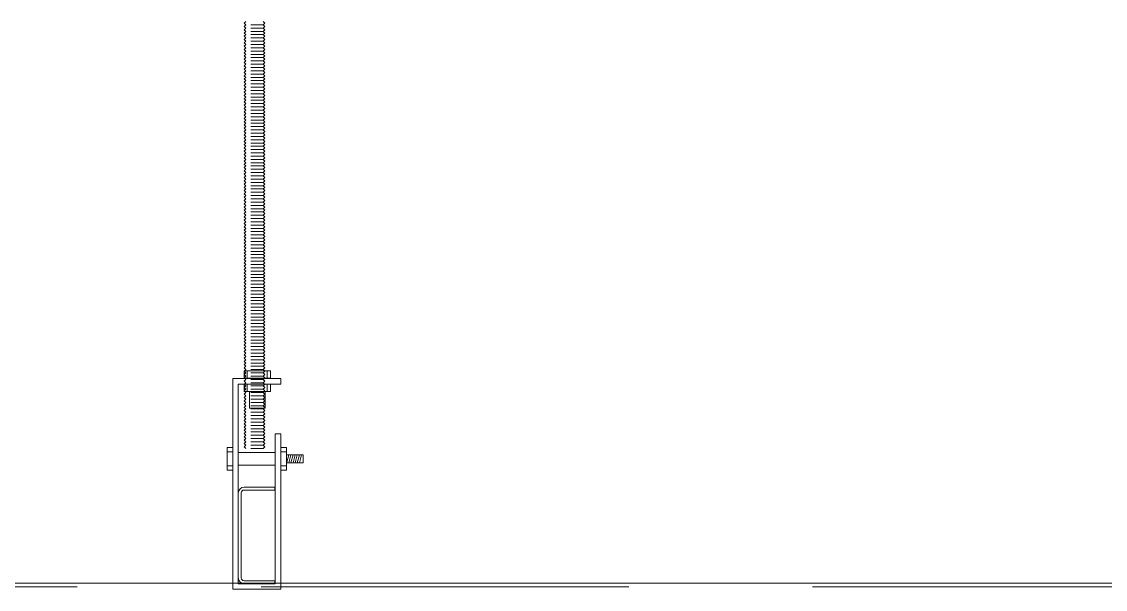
# Model space of a CAD drawing. Header units: millimetres. Extents: x 5625199 to 7433318, y -3316392 to -2552493.
# Drawn here: x 5940188 to 5940750, y -2592849 to -2592556 of the extents above; entities that cross this region are included whole.
import ezdxf

# ---------------------------------------------------------------- set-up
doc = ezdxf.new("R2010")
doc.units = ezdxf.units.MM
doc.linetypes.add('HIDDEN', pattern=[9.525, 6.35, -3.175])
doc.layers.add('DT-通用', color=6, linetype='Continuous', lineweight=0)

# ---------------------------------------------------------------- blocks, each defined once
blk = doc.blocks.new('*U704')
at = {"color": 134, "linetype": 'HIDDEN'}
for points in [[(286.64, 5.39), (285.79, 4.54)], [(286.64, 5.39), (287.49, 4.54)], [(288.34, 5.39), (287.49, 4.54)], [(288.34, 5.39), (289.19, 4.54)], [(290.04, 5.39), (289.19, 4.54)], [(290.04, 5.39), (290.89, 4.54)], [(291.74, 5.39), (290.89, 4.54)], [(291.74, 5.39), (292.59, 4.54)], [(293.44, 5.39), (292.59, 4.54)], [(293.44, 5.39), (294.29, 4.54)], [(295.14, 5.39), (294.29, 4.54)], [(295.14, 5.39), (295.99, 4.54)], [(296.84, 5.39), (295.99, 4.54)], [(296.84, 5.39), (297.69, 4.54)], [(298.54, 5.39), (297.69, 4.54)], [(298.54, 5.39), (299.39, 4.54)], [(300.24, 5.39), (299.39, 4.54)], [(300.24, 5.39), (301.09, 4.54)], [(301.94, 5.39), (301.09, 4.54)], [(301.94, 5.39), (302.79, 4.54)], [(303.64, 5.39), (302.79, 4.54)], [(303.64, 5.39), (304.49, 4.54)], [(305.34, 5.39), (304.49, 4.54)], [(305.34, 5.39), (306.19, 4.54)], [(307.04, 5.39), (306.19, 4.54)], [(307.04, 5.39), (307.89, 4.54)], [(308.74, 5.39), (307.89, 4.54)], [(308.74, 5.39), (309.59, 4.54)], [(310.44, 5.39), (309.59, 4.54)], [(310.44, 5.39), (311.29, 4.54)], [(312.14, 5.39), (311.29, 4.54)], [(312.14, 5.39), (312.99, 4.54)], [(313.84, 5.39), (312.99, 4.54)], [(313.84, 5.39), (314.69, 4.54)], [(315.54, 5.39), (314.69, 4.54)], [(315.54, 5.39), (316.39, 4.54)], [(317.24, 5.39), (316.39, 4.54)], [(317.24, 5.39), (318.09, 4.54)], [(318.94, 5.39), (318.09, 4.54)], [(318.94, 5.39), (319.79, 4.54)], [(320.64, 5.39), (319.79, 4.54)], [(320.64, 5.39), (321.49, 4.54)], [(322.34, 5.39), (321.49, 4.54)], [(322.34, 5.39), (323.19, 4.54)], [(324.04, 5.39), (323.19, 4.54)], [(324.04, 5.39), (324.89, 4.54)], [(325.74, 5.39), (324.89, 4.54)], [(325.74, 5.39), (326.59, 4.54)], [(327.44, 5.39), (326.59, 4.54)], [(327.44, 5.39), (328.29, 4.54)], [(329.14, 5.39), (328.29, 4.54)], [(329.14, 5.39), (329.99, 4.54)], [(330.84, 5.39), (329.99, 4.54)], [(330.84, 5.39), (331.69, 4.54)], [(332.54, 5.39), (331.69, 4.54)], [(332.54, 5.39), (333.39, 4.54)], [(334.24, 5.39), (333.39, 4.54)], [(334.24, 5.39), (335.09, 4.54)], [(335.94, 5.39), (335.09, 4.54)], [(335.94, 5.39), (336.79, 4.54)], [(337.64, 5.39), (336.79, 4.54)], [(337.64, 5.39), (338.49, 4.54)], [(339.34, 5.39), (338.49, 4.54)], [(339.34, 5.39), (340.19, 4.54)], [(341.04, 5.39), (340.19, 4.54)], [(341.04, 5.39), (341.89, 4.54)], [(342.74, 5.39), (341.89, 4.54)], [(342.74, 5.39), (343.59, 4.54)], [(344.44, 5.39), (343.59, 4.54)], [(344.44, 5.39), (345.29, 4.54)], [(346.14, 5.39), (345.29, 4.54)], [(346.14, 5.39), (346.99, 4.54)], [(347.84, 5.39), (346.99, 4.54)], [(347.84, 5.39), (348.69, 4.54)], [(349.54, 5.39), (348.69, 4.54)], [(349.54, 5.39), (350.39, 4.54)], [(351.24, 5.39), (350.39, 4.54)], [(351.24, 5.39), (352.09, 4.54)], [(352.94, 5.39), (352.09, 4.54)], [(352.94, 5.39), (353.79, 4.54)], [(354.64, 5.39), (353.79, 4.54)], [(354.64, 5.39), (355.49, 4.54)], [(356.34, 5.39), (355.49, 4.54)], [(356.34, 5.39), (357.19, 4.54)], [(358.04, 5.39), (357.19, 4.54)], [(358.04, 5.39), (358.89, 4.54)], [(359.74, 5.39), (358.89, 4.54)], [(359.74, 5.39), (360.59, 4.54)], [(361.44, 5.39), (360.59, 4.54)], [(361.44, 5.39), (362.29, 4.54)], [(363.14, 5.39), (362.29, 4.54)], [(363.14, 5.39), (363.99, 4.54)], [(364.84, 5.39), (363.99, 4.54)], [(364.84, 5.39), (365.69, 4.54)], [(366.54, 5.39), (365.69, 4.54)], [(366.54, 5.39), (367.39, 4.54)], [(368.24, 5.39), (367.39, 4.54)], [(368.24, 5.39), (369.09, 4.54)], [(369.94, 5.39), (369.09, 4.54)], [(369.94, 5.39), (370.79, 4.54)], [(371.64, 5.39), (370.79, 4.54)], [(371.64, 5.39), (372.49, 4.54)], [(373.34, 5.39), (372.49, 4.54)], [(373.34, 5.39), (374.19, 4.54)], [(375.04, 5.39), (374.19, 4.54)], [(375.04, 5.39), (375.89, 4.54)], [(376.74, 5.39), (375.89, 4.54)], [(376.74, 5.39), (377.59, 4.54)], [(378.44, 5.39), (377.59, 4.54)], [(378.44, 5.39), (379.29, 4.54)], [(380.14, 5.39), (379.29, 4.54)], [(380.14, 5.39), (380.99, 4.54)], [(381.84, 5.39), (380.99, 4.54)], [(381.84, 5.39), (382.69, 4.54)], [(383.54, 5.39), (382.69, 4.54)], [(383.54, 5.39), (384.39, 4.54)], [(385.24, 5.39), (384.39, 4.54)], [(385.24, 5.39), (386.09, 4.54)], [(386.94, 5.39), (386.09, 4.54)], [(386.94, 5.39), (387.79, 4.54)], [(388.64, 5.39), (387.79, 4.54)], [(388.64, 5.39), (389.49, 4.54)], [(390.34, 5.39), (389.49, 4.54)], [(390.34, 5.39), (391.19, 4.54)], [(392.04, 5.39), (391.19, 4.54)], [(392.04, 5.39), (392.89, 4.54)], [(393.74, 5.39), (392.89, 4.54)], [(393.74, 5.39), (394.59, 4.54)], [(395.44, 5.39), (394.59, 4.54)], [(395.44, 5.39), (396.29, 4.54)], [(397.14, 5.39), (396.29, 4.54)], [(397.14, 5.39), (397.99, 4.54)], [(398.84, 5.39), (397.99, 4.54)], [(398.84, 5.39), (399.69, 4.54)], [(400.54, 5.39), (399.69, 4.54)], [(400.54, 5.39), (401.39, 4.54)], [(402.24, 5.39), (401.39, 4.54)], [(402.24, 5.39), (403.09, 4.54)], [(403.94, 5.39), (403.09, 4.54)], [(403.94, 5.39), (404.79, 4.54)], [(405.64, 5.39), (404.79, 4.54)], [(405.64, 5.39), (406.49, 4.54)], [(407.34, 5.39), (406.49, 4.54)], [(407.34, 5.39), (408.19, 4.54)], [(409.04, 5.39), (408.19, 4.54)], [(409.04, 5.39), (409.89, 4.54)], [(410.74, 5.39), (409.89, 4.54)], [(410.74, 5.39), (411.59, 4.54)], [(412.44, 5.39), (411.59, 4.54)], [(412.44, 5.39), (413.29, 4.54)], [(414.14, 5.39), (413.29, 4.54)], [(414.14, 5.39), (414.99, 4.54)], [(415.84, 5.39), (414.99, 4.54)], [(415.84, 5.39), (416.69, 4.54)], [(417.54, 5.39), (416.69, 4.54)], [(417.54, 5.39), (418.39, 4.54)], [(419.24, 5.39), (418.39, 4.54)], [(419.24, 5.39), (420.09, 4.54)], [(420.94, 5.39), (420.09, 4.54)], [(420.94, 5.39), (421.79, 4.54)], [(422.64, 5.39), (421.79, 4.54)], [(422.64, 5.39), (423.49, 4.54)], [(424.34, 5.39), (423.49, 4.54)], [(424.34, 5.39), (425.19, 4.54)], [(426.04, 5.39), (425.19, 4.54)], [(426.04, 5.39), (426.89, 4.54)], [(427.74, 5.39), (426.89, 4.54)], [(427.74, 5.39), (428.59, 4.54)], [(429.44, 5.39), (428.59, 4.54)], [(429.44, 5.39), (430.29, 4.54)], [(431.14, 5.39), (430.29, 4.54)], [(431.14, 5.39), (431.99, 4.54)], [(432.84, 5.39), (431.99, 4.54)], [(432.84, 5.39), (433.69, 4.54)], [(434.54, 5.39), (433.69, 4.54)], [(434.54, 5.39), (435.39, 4.54)], [(436.24, 5.39), (435.39, 4.54)], [(436.24, 5.39), (437.09, 4.54)], [(437.94, 5.39), (437.09, 4.54)], [(437.94, 5.39), (438.79, 4.54)], [(439.64, 5.39), (438.79, 4.54)], [(439.64, 5.39), (440.49, 4.54)], [(441.34, 5.39), (440.49, 4.54)], [(441.34, 5.39), (442.19, 4.54)], [(443.04, 5.39), (442.19, 4.54)], [(443.04, 5.39), (443.89, 4.54)], [(444.74, 5.39), (443.89, 4.54)], [(444.74, 5.39), (445.59, 4.54)], [(446.44, 5.39), (445.59, 4.54)], [(446.44, 5.39), (447.29, 4.54)], [(448.14, 5.39), (447.29, 4.54)], [(448.14, 5.39), (448.99, 4.54)], [(449.84, 5.39), (448.99, 4.54)], [(449.84, 5.39), (450.69, 4.54)], [(451.54, 5.39), (450.69, 4.54)], [(451.54, 5.39), (452.39, 4.54)], [(453.24, 5.39), (452.39, 4.54)], [(453.24, 5.39), (454.09, 4.54)], [(454.94, 5.39), (454.09, 4.54)], [(454.94, 5.39), (455.79, 4.54)], [(456.64, 5.39), (455.79, 4.54)], [(456.64, 5.39), (457.49, 4.54)], [(458.34, 5.39), (457.49, 4.54)], [(458.34, 5.39), (459.19, 4.54)], [(460.04, 5.39), (459.19, 4.54)], [(460.04, 5.39), (460.89, 4.54)], [(461.74, 5.39), (460.89, 4.54)], [(461.74, 5.39), (462.59, 4.54)], [(463.44, 5.39), (462.59, 4.54)], [(463.44, 5.39), (464.29, 4.54)], [(465.14, 5.39), (464.29, 4.54)], [(465.14, 5.39), (465.99, 4.54)], [(466.84, 5.39), (465.99, 4.54)], [(466.84, 5.39), (467.69, 4.54)], [(468.54, 5.39), (467.69, 4.54)], [(468.54, 5.39), (469.39, 4.54)], [(470.24, 5.39), (469.39, 4.54)], [(470.24, 5.39), (471.09, 4.54)], [(471.94, 5.39), (471.09, 4.54)], [(471.94, 5.39), (472.79, 4.54)], [(473.64, 5.39), (472.79, 4.54)], [(473.64, 5.39), (474.49, 4.54)], [(475.34, 5.39), (474.49, 4.54)], [(475.34, 5.39), (476.19, 4.54)], [(477.04, 5.39), (476.19, 4.54)], [(477.04, 5.39), (477.89, 4.54)], [(478.74, 5.39), (477.89, 4.54)], [(478.74, 5.39), (479.59, 4.54)], [(480.44, 5.39), (479.59, 4.54)], [(480.44, 5.39), (481.29, 4.54)], [(482.14, 5.39), (481.29, 4.54)], [(482.14, 5.39), (482.99, 4.54)], [(483.84, 5.39), (482.99, 4.54)], [(483.84, 5.39), (484.69, 4.54)], [(485.54, 5.39), (484.69, 4.54)], [(485.54, 5.39), (486.39, 4.54)], [(487.24, 5.39), (486.39, 4.54)], [(487.24, 5.39), (488.09, 4.54)], [(488.94, 5.39), (488.09, 4.54)], [(488.94, 5.39), (489.79, 4.54)], [(490.64, 5.39), (489.79, 4.54)], [(490.64, 5.39), (491.49, 4.54)], [(492.34, 5.39), (491.49, 4.54)], [(492.34, 5.39), (493.19, 4.54)], [(494.04, 5.39), (493.19, 4.54)], [(494.04, 5.39), (494.89, 4.54)], [(495.74, 5.39), (494.89, 4.54)], [(495.74, 5.39), (496.59, 4.54)], [(497.44, 5.39), (496.59, 4.54)], [(497.44, 5.39), (498.29, 4.54)], [(499.14, 5.39), (498.29, 4.54)], [(499.14, 5.39), (499.99, 4.54)], [(500.84, 5.39), (499.99, 4.54)], [(500.84, 5.39), (501.69, 4.54)], [(502.54, 5.39), (501.69, 4.54)], [(502.54, 5.39), (503.39, 4.54)], [(504.24, 5.39), (503.39, 4.54)], [(504.24, 5.39), (505.09, 4.54)], [(505.94, 5.39), (505.09, 4.54)], [(505.94, 5.39), (506.79, 4.54)], [(286.64, -5.39), (285.79, -4.54)], [(286.64, -5.39), (287.49, -4.54)], [(288.34, -5.39), (287.49, -4.54)], [(288.34, -5.39), (289.19, -4.54)], [(290.04, -5.39), (289.19, -4.54)], [(290.04, -5.39), (290.89, -4.54)], [(291.74, -5.39), (290.89, -4.54)], [(291.74, -5.39), (292.59, -4.54)], [(293.44, -5.39), (292.59, -4.54)], [(293.44, -5.39), (294.29, -4.54)], [(295.14, -5.39), (294.29, -4.54)], [(295.14, -5.39), (295.99, -4.54)], [(296.84, -5.39), (295.99, -4.54)], [(296.84, -5.39), (297.69, -4.54)], [(298.54, -5.39), (297.69, -4.54)], [(298.54, -5.39), (299.39, -4.54)], [(300.24, -5.39), (299.39, -4.54)], [(300.24, -5.39), (301.09, -4.54)], [(301.94, -5.39), (301.09, -4.54)], [(301.94, -5.39), (302.79, -4.54)], [(303.64, -5.39), (302.79, -4.54)], [(303.64, -5.39), (304.49, -4.54)], [(305.34, -5.39), (304.49, -4.54)], [(305.34, -5.39), (306.19, -4.54)], [(307.04, -5.39), (306.19, -4.54)], [(307.04, -5.39), (307.89, -4.54)], [(308.74, -5.39), (307.89, -4.54)], [(308.74, -5.39), (309.59, -4.54)], [(310.44, -5.39), (309.59, -4.54)], [(310.44, -5.39), (311.29, -4.54)], [(312.14, -5.39), (311.29, -4.54)], [(312.14, -5.39), (312.99, -4.54)], [(313.84, -5.39), (312.99, -4.54)], [(313.84, -5.39), (314.69, -4.54)], [(315.54, -5.39), (314.69, -4.54)], [(315.54, -5.39), (316.39, -4.54)], [(317.24, -5.39), (316.39, -4.54)], [(317.24, -5.39), (318.09, -4.54)], [(318.94, -5.39), (318.09, -4.54)], [(318.94, -5.39), (319.79, -4.54)], [(320.64, -5.39), (319.79, -4.54)], [(320.64, -5.39), (321.49, -4.54)], [(322.34, -5.39), (321.49, -4.54)], [(322.34, -5.39), (323.19, -4.54)], [(324.04, -5.39), (323.19, -4.54)], [(324.04, -5.39), (324.89, -4.54)], [(325.74, -5.39), (324.89, -4.54)], [(325.74, -5.39), (326.59, -4.54)], [(327.44, -5.39), (326.59, -4.54)], [(327.44, -5.39), (328.29, -4.54)], [(329.14, -5.39), (328.29, -4.54)], [(329.14, -5.39), (329.99, -4.54)], [(330.84, -5.39), (329.99, -4.54)], [(330.84, -5.39), (331.69, -4.54)], [(332.54, -5.39), (331.69, -4.54)], [(332.54, -5.39), (333.39, -4.54)], [(334.24, -5.39), (333.39, -4.54)], [(334.24, -5.39), (335.09, -4.54)], [(335.94, -5.39), (335.09, -4.54)], [(335.94, -5.39), (336.79, -4.54)], [(337.64, -5.39), (336.79, -4.54)], [(337.64, -5.39), (338.49, -4.54)], [(339.34, -5.39), (338.49, -4.54)], [(339.34, -5.39), (340.19, -4.54)], [(341.04, -5.39), (340.19, -4.54)], [(341.04, -5.39), (341.89, -4.54)], [(342.74, -5.39), (341.89, -4.54)], [(342.74, -5.39), (343.59, -4.54)], [(344.44, -5.39), (343.59, -4.54)], [(344.44, -5.39), (345.29, -4.54)], [(346.14, -5.39), (345.29, -4.54)], [(346.14, -5.39), (346.99, -4.54)], [(347.84, -5.39), (346.99, -4.54)], [(347.84, -5.39), (348.69, -4.54)], [(349.54, -5.39), (348.69, -4.54)], [(349.54, -5.39), (350.39, -4.54)], [(351.24, -5.39), (350.39, -4.54)], [(351.24, -5.39), (352.09, -4.54)], [(352.94, -5.39), (352.09, -4.54)], [(352.94, -5.39), (353.79, -4.54)], [(354.64, -5.39), (353.79, -4.54)], [(354.64, -5.39), (355.49, -4.54)], [(356.34, -5.39), (355.49, -4.54)], [(356.34, -5.39), (357.19, -4.54)], [(358.04, -5.39), (357.19, -4.54)], [(358.04, -5.39), (358.89, -4.54)], [(359.74, -5.39), (358.89, -4.54)], [(359.74, -5.39), (360.59, -4.54)], [(361.44, -5.39), (360.59, -4.54)], [(361.44, -5.39), (362.29, -4.54)], [(363.14, -5.39), (362.29, -4.54)], [(363.14, -5.39), (363.99, -4.54)], [(364.84, -5.39), (363.99, -4.54)], [(364.84, -5.39), (365.69, -4.54)], [(366.54, -5.39), (365.69, -4.54)], [(366.54, -5.39), (367.39, -4.54)], [(368.24, -5.39), (367.39, -4.54)], [(368.24, -5.39), (369.09, -4.54)], [(369.94, -5.39), (369.09, -4.54)], [(369.94, -5.39), (370.79, -4.54)], [(371.64, -5.39), (370.79, -4.54)], [(371.64, -5.39), (372.49, -4.54)], [(373.34, -5.39), (372.49, -4.54)], [(373.34, -5.39), (374.19, -4.54)], [(375.04, -5.39), (374.19, -4.54)], [(375.04, -5.39), (375.89, -4.54)], [(376.74, -5.39), (375.89, -4.54)], [(376.74, -5.39), (377.59, -4.54)], [(378.44, -5.39), (377.59, -4.54)], [(378.44, -5.39), (379.29, -4.54)], [(380.14, -5.39), (379.29, -4.54)], [(380.14, -5.39), (380.99, -4.54)], [(381.84, -5.39), (380.99, -4.54)], [(381.84, -5.39), (382.69, -4.54)], [(383.54, -5.39), (382.69, -4.54)], [(383.54, -5.39), (384.39, -4.54)], [(385.24, -5.39), (384.39, -4.54)], [(385.24, -5.39), (386.09, -4.54)], [(386.94, -5.39), (386.09, -4.54)], [(386.94, -5.39), (387.79, -4.54)], [(388.64, -5.39), (387.79, -4.54)], [(388.64, -5.39), (389.49, -4.54)], [(390.34, -5.39), (389.49, -4.54)], [(390.34, -5.39), (391.19, -4.54)], [(392.04, -5.39), (391.19, -4.54)], [(392.04, -5.39), (392.89, -4.54)], [(393.74, -5.39), (392.89, -4.54)], [(393.74, -5.39), (394.59, -4.54)], [(395.44, -5.39), (394.59, -4.54)], [(395.44, -5.39), (396.29, -4.54)], [(397.14, -5.39), (396.29, -4.54)], [(397.14, -5.39), (397.99, -4.54)], [(398.84, -5.39), (397.99, -4.54)], [(398.84, -5.39), (399.69, -4.54)], [(400.54, -5.39), (399.69, -4.54)], [(400.54, -5.39), (401.39, -4.54)], [(402.24, -5.39), (401.39, -4.54)], [(402.24, -5.39), (403.09, -4.54)], [(403.94, -5.39), (403.09, -4.54)], [(403.94, -5.39), (404.79, -4.54)], [(405.64, -5.39), (404.79, -4.54)], [(405.64, -5.39), (406.49, -4.54)], [(407.34, -5.39), (406.49, -4.54)], [(407.34, -5.39), (408.19, -4.54)], [(409.04, -5.39), (408.19, -4.54)], [(409.04, -5.39), (409.89, -4.54)], [(410.74, -5.39), (409.89, -4.54)], [(410.74, -5.39), (411.59, -4.54)], [(412.44, -5.39), (411.59, -4.54)], [(412.44, -5.39), (413.29, -4.54)], [(414.14, -5.39), (413.29, -4.54)], [(414.14, -5.39), (414.99, -4.54)], [(415.84, -5.39), (414.99, -4.54)], [(415.84, -5.39), (416.69, -4.54)], [(417.54, -5.39), (416.69, -4.54)], [(417.54, -5.39), (418.39, -4.54)], [(419.24, -5.39), (418.39, -4.54)], [(419.24, -5.39), (420.09, -4.54)], [(420.94, -5.39), (420.09, -4.54)], [(420.94, -5.39), (421.79, -4.54)], [(422.64, -5.39), (421.79, -4.54)], [(422.64, -5.39), (423.49, -4.54)], [(424.34, -5.39), (423.49, -4.54)], [(424.34, -5.39), (425.19, -4.54)], [(426.04, -5.39), (425.19, -4.54)], [(426.04, -5.39), (426.89, -4.54)], [(427.74, -5.39), (426.89, -4.54)], [(427.74, -5.39), (428.59, -4.54)], [(429.44, -5.39), (428.59, -4.54)], [(429.44, -5.39), (430.29, -4.54)], [(431.14, -5.39), (430.29, -4.54)], [(431.14, -5.39), (431.99, -4.54)], [(432.84, -5.39), (431.99, -4.54)], [(432.84, -5.39), (433.69, -4.54)], [(434.54, -5.39), (433.69, -4.54)], [(434.54, -5.39), (435.39, -4.54)], [(436.24, -5.39), (435.39, -4.54)], [(436.24, -5.39), (437.09, -4.54)], [(437.94, -5.39), (437.09, -4.54)], [(437.94, -5.39), (438.79, -4.54)], [(439.64, -5.39), (438.79, -4.54)], [(439.64, -5.39), (440.49, -4.54)], [(441.34, -5.39), (440.49, -4.54)], [(441.34, -5.39), (442.19, -4.54)], [(443.04, -5.39), (442.19, -4.54)], [(443.04, -5.39), (443.89, -4.54)], [(444.74, -5.39), (443.89, -4.54)], [(444.74, -5.39), (445.59, -4.54)], [(446.44, -5.39), (445.59, -4.54)], [(446.44, -5.39), (447.29, -4.54)], [(448.14, -5.39), (447.29, -4.54)], [(448.14, -5.39), (448.99, -4.54)], [(449.84, -5.39), (448.99, -4.54)], [(449.84, -5.39), (450.69, -4.54)], [(451.54, -5.39), (450.69, -4.54)], [(451.54, -5.39), (452.39, -4.54)], [(453.24, -5.39), (452.39, -4.54)], [(453.24, -5.39), (454.09, -4.54)], [(454.94, -5.39), (454.09, -4.54)], [(454.94, -5.39), (455.79, -4.54)], [(456.64, -5.39), (455.79, -4.54)], [(456.64, -5.39), (457.49, -4.54)], [(458.34, -5.39), (457.49, -4.54)], [(458.34, -5.39), (459.19, -4.54)], [(460.04, -5.39), (459.19, -4.54)], [(460.04, -5.39), (460.89, -4.54)], [(461.74, -5.39), (460.89, -4.54)], [(461.74, -5.39), (462.59, -4.54)], [(463.44, -5.39), (462.59, -4.54)], [(463.44, -5.39), (464.29, -4.54)], [(465.14, -5.39), (464.29, -4.54)], [(465.14, -5.39), (465.99, -4.54)], [(466.84, -5.39), (465.99, -4.54)], [(466.84, -5.39), (467.69, -4.54)], [(468.54, -5.39), (467.69, -4.54)], [(468.54, -5.39), (469.39, -4.54)], [(470.24, -5.39), (469.39, -4.54)], [(470.24, -5.39), (471.09, -4.54)], [(471.94, -5.39), (471.09, -4.54)], [(471.94, -5.39), (472.79, -4.54)], [(473.64, -5.39), (472.79, -4.54)], [(473.64, -5.39), (474.49, -4.54)], [(475.34, -5.39), (474.49, -4.54)], [(475.34, -5.39), (476.19, -4.54)], [(477.04, -5.39), (476.19, -4.54)], [(477.04, -5.39), (477.89, -4.54)], [(478.74, -5.39), (477.89, -4.54)], [(478.74, -5.39), (479.59, -4.54)], [(480.44, -5.39), (479.59, -4.54)], [(480.44, -5.39), (481.29, -4.54)], [(482.14, -5.39), (481.29, -4.54)], [(482.14, -5.39), (482.99, -4.54)], [(483.84, -5.39), (482.99, -4.54)], [(483.84, -5.39), (484.69, -4.54)], [(485.54, -5.39), (484.69, -4.54)], [(485.54, -5.39), (486.39, -4.54)], [(487.24, -5.39), (486.39, -4.54)], [(487.24, -5.39), (488.09, -4.54)], [(488.94, -5.39), (488.09, -4.54)], [(488.94, -5.39), (489.79, -4.54)], [(490.64, -5.39), (489.79, -4.54)], [(490.64, -5.39), (491.49, -4.54)], [(492.34, -5.39), (491.49, -4.54)], [(492.34, -5.39), (493.19, -4.54)], [(494.04, -5.39), (493.19, -4.54)], [(494.04, -5.39), (494.89, -4.54)], [(495.74, -5.39), (494.89, -4.54)], [(495.74, -5.39), (496.59, -4.54)], [(497.44, -5.39), (496.59, -4.54)], [(497.44, -5.39), (498.29, -4.54)], [(499.14, -5.39), (498.29, -4.54)], [(499.14, -5.39), (499.99, -4.54)], [(500.84, -5.39), (499.99, -4.54)], [(500.84, -5.39), (501.69, -4.54)], [(502.54, -5.39), (501.69, -4.54)], [(502.54, -5.39), (503.39, -4.54)], [(504.24, -5.39), (503.39, -4.54)], [(504.24, -5.39), (505.09, -4.54)], [(505.94, -5.39), (505.09, -4.54)], [(505.94, -5.39), (506.79, -4.54)]]:
    blk.add_lwpolyline(points, dxfattribs=at)
at = {"color": 250, "linetype": 'HIDDEN'}
for points in [[(287.49, 4.54), (287.49, -4.54)], [(289.19, 4.54), (289.19, -4.54)], [(290.89, 4.54), (290.89, -4.54)], [(292.59, 4.54), (292.59, -4.54)], [(294.29, 4.54), (294.29, -4.54)], [(295.99, 4.54), (295.99, -4.54)], [(297.69, 4.54), (297.69, -4.54)], [(299.39, 4.54), (299.39, -4.54)], [(301.09, 4.54), (301.09, -4.54)], [(302.79, 4.54), (302.79, -4.54)], [(304.49, 4.54), (304.49, -4.54)], [(306.19, 4.54), (306.19, -4.54)], [(307.89, 4.54), (307.89, -4.54)], [(309.59, 4.54), (309.59, -4.54)], [(311.29, 4.54), (311.29, -4.54)], [(312.99, 4.54), (312.99, -4.54)], [(314.69, 4.54), (314.69, -4.54)], [(316.39, 4.54), (316.39, -4.54)], [(318.09, 4.54), (318.09, -4.54)], [(319.79, 4.54), (319.79, -4.54)], [(321.49, 4.54), (321.49, -4.54)], [(323.19, 4.54), (323.19, -4.54)], [(324.89, 4.54), (324.89, -4.54)], [(326.59, 4.54), (326.59, -4.54)], [(328.29, 4.54), (328.29, -4.54)], [(329.99, 4.54), (329.99, -4.54)], [(331.69, 4.54), (331.69, -4.54)], [(333.39, 4.54), (333.39, -4.54)], [(335.09, 4.54), (335.09, -4.54)], [(336.79, 4.54), (336.79, -4.54)], [(338.49, 4.54), (338.49, -4.54)], [(340.19, 4.54), (340.19, -4.54)], [(341.89, 4.54), (341.89, -4.54)], [(343.59, 4.54), (343.59, -4.54)], [(345.29, 4.54), (345.29, -4.54)], [(346.99, 4.54), (346.99, -4.54)], [(348.69, 4.54), (348.69, -4.54)], [(350.39, 4.54), (350.39, -4.54)], [(352.09, 4.54), (352.09, -4.54)], [(353.79, 4.54), (353.79, -4.54)], [(355.49, 4.54), (355.49, -4.54)], [(357.19, 4.54), (357.19, -4.54)], [(358.89, 4.54), (358.89, -4.54)], [(360.59, 4.54), (360.59, -4.54)], [(362.29, 4.54), (362.29, -4.54)], [(363.99, 4.54), (363.99, -4.54)], [(365.69, 4.54), (365.69, -4.54)], [(367.39, 4.54), (367.39, -4.54)], [(369.09, 4.54), (369.09, -4.54)], [(370.79, 4.54), (370.79, -4.54)], [(372.49, 4.54), (372.49, -4.54)], [(374.19, 4.54), (374.19, -4.54)], [(375.89, 4.54), (375.89, -4.54)], [(377.59, 4.54), (377.59, -4.54)], [(379.29, 4.54), (379.29, -4.54)], [(380.99, 4.54), (380.99, -4.54)], [(382.69, 4.54), (382.69, -4.54)], [(384.39, 4.54), (384.39, -4.54)], [(386.09, 4.54), (386.09, -4.54)], [(387.79, 4.54), (387.79, -4.54)], [(389.49, 4.54), (389.49, -4.54)], [(391.19, 4.54), (391.19, -4.54)], [(392.89, 4.54), (392.89, -4.54)], [(394.59, 4.54), (394.59, -4.54)], [(396.29, 4.54), (396.29, -4.54)], [(397.99, 4.54), (397.99, -4.54)], [(399.69, 4.54), (399.69, -4.54)], [(401.39, 4.54), (401.39, -4.54)], [(403.09, 4.54), (403.09, -4.54)], [(404.79, 4.54), (404.79, -4.54)], [(406.49, 4.54), (406.49, -4.54)], [(408.19, 4.54), (408.19, -4.54)], [(409.89, 4.54), (409.89, -4.54)], [(411.59, 4.54), (411.59, -4.54)], [(413.29, 4.54), (413.29, -4.54)], [(414.99, 4.54), (414.99, -4.54)], [(416.69, 4.54), (416.69, -4.54)], [(418.39, 4.54), (418.39, -4.54)], [(420.09, 4.54), (420.09, -4.54)], [(421.79, 4.54), (421.79, -4.54)], [(423.49, 4.54), (423.49, -4.54)], [(425.19, 4.54), (425.19, -4.54)], [(426.89, 4.54), (426.89, -4.54)], [(428.59, 4.54), (428.59, -4.54)], [(430.29, 4.54), (430.29, -4.54)], [(431.99, 4.54), (431.99, -4.54)], [(433.69, 4.54), (433.69, -4.54)], [(435.39, 4.54), (435.39, -4.54)], [(437.09, 4.54), (437.09, -4.54)], [(438.79, 4.54), (438.79, -4.54)], [(440.49, 4.54), (440.49, -4.54)], [(442.19, 4.54), (442.19, -4.54)], [(443.89, 4.54), (443.89, -4.54)], [(445.59, 4.54), (445.59, -4.54)], [(447.29, 4.54), (447.29, -4.54)], [(448.99, 4.54), (448.99, -4.54)], [(450.69, 4.54), (450.69, -4.54)], [(452.39, 4.54), (452.39, -4.54)], [(454.09, 4.54), (454.09, -4.54)], [(455.79, 4.54), (455.79, -4.54)], [(457.49, 4.54), (457.49, -4.54)], [(459.19, 4.54), (459.19, -4.54)], [(460.89, 4.54), (460.89, -4.54)], [(462.59, 4.54), (462.59, -4.54)], [(464.29, 4.54), (464.29, -4.54)], [(465.99, 4.54), (465.99, -4.54)], [(467.69, 4.54), (467.69, -4.54)], [(469.39, 4.54), (469.39, -4.54)], [(471.09, 4.54), (471.09, -4.54)], [(472.79, 4.54), (472.79, -4.54)], [(474.49, 4.54), (474.49, -4.54)], [(476.19, 4.54), (476.19, -4.54)], [(477.89, 4.54), (477.89, -4.54)], [(479.59, 4.54), (479.59, -4.54)], [(481.29, 4.54), (481.29, -4.54)], [(482.99, 4.54), (482.99, -4.54)], [(484.69, 4.54), (484.69, -4.54)], [(486.39, 4.54), (486.39, -4.54)], [(488.09, 4.54), (488.09, -4.54)], [(489.79, 4.54), (489.79, -4.54)], [(491.49, 4.54), (491.49, -4.54)], [(493.19, 4.54), (493.19, -4.54)], [(494.89, 4.54), (494.89, -4.54)], [(496.59, 4.54), (496.59, -4.54)], [(498.29, 4.54), (498.29, -4.54)], [(499.99, 4.54), (499.99, -4.54)], [(501.69, 4.54), (501.69, -4.54)], [(503.39, 4.54), (503.39, -4.54)], [(505.09, 4.54), (505.09, -4.54)], [(506.79, 4.54), (506.79, -4.54)]]:
    blk.add_lwpolyline(points, dxfattribs=at)
blk = doc.blocks.new('sdfsdfsd')
at = {"color": 8, "ltscale": 0.5}
for p, q in [((42287.89, -94400.69), (42301.69, -94400.69)), ((42287.89, -94404.55), (42287.89, -94400.69)), ((42301.69, -94404.55), (42287.89, -94404.55)), ((42289.5, -94400.69), (42289.5, -94404.55)), ((42299.85, -94400.69), (42299.85, -94404.55)), ((42301.69, -94400.69), (42301.69, -94404.55)), ((42287.89, -94407.57), (42301.69, -94407.57)), ((42287.89, -94411.44), (42287.89, -94407.57)), ((42289.5, -94407.57), (42289.5, -94411.44)), ((42299.85, -94407.57), (42299.85, -94411.44)), ((42301.69, -94407.57), (42301.69, -94411.44)), ((42301.69, -94411.44), (42287.89, -94411.44)), ((42290.79, -94411.44), (42290.79, -94420.05)), ((42298.79, -94411.44), (42298.79, -94420.05)), ((42290.79, -94420.05), (42298.79, -94420.05)), ((42279.08, -94440.35), (42282.04, -94440.35)), ((42279.08, -94452.18), (42279.08, -94440.35)), ((42279.08, -94442.57), (42282.04, -94442.57)), ((42284.94, -94443.06), (42304.05, -94443.06)), ((42309.91, -94440.35), (42306.95, -94440.35)), ((42309.91, -94442.57), (42306.95, -94442.57)), ((42309.91, -94452.18), (42309.91, -94440.35)), ((42318.62, -94444.13), (42309.91, -94444.13)), ((42311.09, -94444.13), (42310.07, -94448.07)), ((42312.2, -94444.13), (42311.11, -94448.34)), ((42313.3, -94444.13), (42312.19, -94448.4)), ((42314.41, -94444.13), (42313.3, -94448.4)), ((42315.51, -94444.13), (42314.4, -94448.4)), ((42316.61, -94444.13), (42315.5, -94448.4)), ((42317.72, -94444.13), (42316.61, -94448.4)), ((42317.72, -94444.13), (42316.61, -94448.4)), ((42318.62, -94448.4), (42318.62, -94444.13)), ((42279.08, -94449.97), (42282.04, -94449.97)), ((42284.94, -94449.47), (42304.05, -94449.47)), ((42309.91, -94449.97), (42306.95, -94449.97)), ((42318.62, -94448.4), (42309.91, -94448.4)), ((42279.08, -94452.18), (42282.04, -94452.18)), ((42309.91, -94452.18), (42306.95, -94452.18)), ((42303.94, -94460.92), (42287.94, -94460.92)), ((42303.94, -94460.92), (42303.94, -94462.42)), ((42284.94, -94507.92), (42284.94, -94463.92)), ((42286.44, -94463.92), (42286.44, -94507.92)), ((42303.94, -94462.42), (42287.94, -94462.42)), ((42303.94, -94509.42), (42287.94, -94509.42)), ((42303.94, -94510.92), (42287.94, -94510.92)), ((42303.94, -94509.42), (42303.94, -94510.92))]:
    blk.add_line(p, q, dxfattribs=at)
at = {"color": 134, "ltscale": 0.5}
blk.add_lwpolyline([(42284.94, -94498.58), (42284.94, -94510.92), (42304.05, -94510.92), (42304.05, -94433.24), (42306.95, -94433.24), (42306.95, -94513.82), (42282.04, -94513.82), (42282.04, -94404.64), (42306.95, -94404.64), (42306.95, -94407.57), (42284.94, -94407.57), (42284.94, -94510.92)], dxfattribs=at)
at = {"color": 8, "ltscale": 0.5}
for centre, radius, start, end in [((42287.94, -94463.92), 3, 90, 180), ((42287.94, -94463.92), 1.5, 90, 180), ((42287.94, -94507.92), 3, 180, 270), ((42287.94, -94507.92), 1.5, 180, 270)]:
    blk.add_arc(centre, radius, start, end, dxfattribs=at)
blk = doc.blocks.new('*U715')
at = {"color": 134, "linetype": 'HIDDEN'}
for points in [[(286.64, 5.39), (285.79, 4.54)], [(286.64, 5.39), (287.49, 4.54)], [(288.34, 5.39), (287.49, 4.54)], [(288.34, 5.39), (289.19, 4.54)], [(290.04, 5.39), (289.19, 4.54)], [(290.04, 5.39), (290.89, 4.54)], [(291.74, 5.39), (290.89, 4.54)], [(291.74, 5.39), (292.59, 4.54)], [(293.44, 5.39), (292.59, 4.54)], [(293.44, 5.39), (294.29, 4.54)], [(295.14, 5.39), (294.29, 4.54)], [(295.14, 5.39), (295.99, 4.54)], [(296.84, 5.39), (295.99, 4.54)], [(296.84, 5.39), (297.69, 4.54)], [(298.54, 5.39), (297.69, 4.54)], [(298.54, 5.39), (299.39, 4.54)], [(300.24, 5.39), (299.39, 4.54)], [(300.24, 5.39), (301.09, 4.54)], [(301.94, 5.39), (301.09, 4.54)], [(301.94, 5.39), (302.79, 4.54)], [(303.64, 5.39), (302.79, 4.54)], [(303.64, 5.39), (304.49, 4.54)], [(305.34, 5.39), (304.49, 4.54)], [(305.34, 5.39), (306.19, 4.54)], [(307.04, 5.39), (306.19, 4.54)], [(307.04, 5.39), (307.89, 4.54)], [(308.74, 5.39), (307.89, 4.54)], [(308.74, 5.39), (309.59, 4.54)], [(310.44, 5.39), (309.59, 4.54)], [(310.44, 5.39), (311.29, 4.54)], [(312.14, 5.39), (311.29, 4.54)], [(312.14, 5.39), (312.99, 4.54)], [(313.84, 5.39), (312.99, 4.54)], [(313.84, 5.39), (314.69, 4.54)], [(315.54, 5.39), (314.69, 4.54)], [(315.54, 5.39), (316.39, 4.54)], [(317.24, 5.39), (316.39, 4.54)], [(317.24, 5.39), (318.09, 4.54)], [(318.94, 5.39), (318.09, 4.54)], [(318.94, 5.39), (319.79, 4.54)], [(320.64, 5.39), (319.79, 4.54)], [(320.64, 5.39), (321.49, 4.54)], [(322.34, 5.39), (321.49, 4.54)], [(322.34, 5.39), (323.19, 4.54)], [(324.04, 5.39), (323.19, 4.54)], [(324.04, 5.39), (324.89, 4.54)], [(325.74, 5.39), (324.89, 4.54)], [(325.74, 5.39), (326.59, 4.54)], [(327.44, 5.39), (326.59, 4.54)], [(327.44, 5.39), (328.29, 4.54)], [(329.14, 5.39), (328.29, 4.54)], [(329.14, 5.39), (329.99, 4.54)], [(330.84, 5.39), (329.99, 4.54)], [(330.84, 5.39), (331.69, 4.54)], [(332.54, 5.39), (331.69, 4.54)], [(332.54, 5.39), (333.39, 4.54)], [(334.24, 5.39), (333.39, 4.54)], [(334.24, 5.39), (335.09, 4.54)], [(335.94, 5.39), (335.09, 4.54)], [(335.94, 5.39), (336.79, 4.54)], [(337.64, 5.39), (336.79, 4.54)], [(337.64, 5.39), (338.49, 4.54)], [(339.34, 5.39), (338.49, 4.54)], [(339.34, 5.39), (340.19, 4.54)], [(341.04, 5.39), (340.19, 4.54)], [(341.04, 5.39), (341.89, 4.54)], [(342.74, 5.39), (341.89, 4.54)], [(342.74, 5.39), (343.59, 4.54)], [(344.44, 5.39), (343.59, 4.54)], [(344.44, 5.39), (345.29, 4.54)], [(346.14, 5.39), (345.29, 4.54)], [(346.14, 5.39), (346.99, 4.54)], [(347.84, 5.39), (346.99, 4.54)], [(347.84, 5.39), (348.69, 4.54)], [(349.54, 5.39), (348.69, 4.54)], [(349.54, 5.39), (350.39, 4.54)], [(351.24, 5.39), (350.39, 4.54)], [(351.24, 5.39), (352.09, 4.54)], [(352.94, 5.39), (352.09, 4.54)], [(352.94, 5.39), (353.79, 4.54)], [(354.64, 5.39), (353.79, 4.54)], [(354.64, 5.39), (355.49, 4.54)], [(356.34, 5.39), (355.49, 4.54)], [(356.34, 5.39), (357.19, 4.54)], [(358.04, 5.39), (357.19, 4.54)], [(358.04, 5.39), (358.89, 4.54)], [(359.74, 5.39), (358.89, 4.54)], [(359.74, 5.39), (360.59, 4.54)], [(361.44, 5.39), (360.59, 4.54)], [(361.44, 5.39), (362.29, 4.54)], [(363.14, 5.39), (362.29, 4.54)], [(363.14, 5.39), (363.99, 4.54)], [(364.84, 5.39), (363.99, 4.54)], [(364.84, 5.39), (365.69, 4.54)], [(366.54, 5.39), (365.69, 4.54)], [(366.54, 5.39), (367.39, 4.54)], [(368.24, 5.39), (367.39, 4.54)], [(368.24, 5.39), (369.09, 4.54)], [(369.94, 5.39), (369.09, 4.54)], [(369.94, 5.39), (370.79, 4.54)], [(371.64, 5.39), (370.79, 4.54)], [(371.64, 5.39), (372.49, 4.54)], [(373.34, 5.39), (372.49, 4.54)], [(373.34, 5.39), (374.19, 4.54)], [(375.04, 5.39), (374.19, 4.54)], [(375.04, 5.39), (375.89, 4.54)], [(376.74, 5.39), (375.89, 4.54)], [(376.74, 5.39), (377.59, 4.54)], [(378.44, 5.39), (377.59, 4.54)], [(378.44, 5.39), (379.29, 4.54)], [(380.14, 5.39), (379.29, 4.54)], [(380.14, 5.39), (380.99, 4.54)], [(381.84, 5.39), (380.99, 4.54)], [(381.84, 5.39), (382.69, 4.54)], [(383.54, 5.39), (382.69, 4.54)], [(383.54, 5.39), (384.39, 4.54)], [(385.24, 5.39), (384.39, 4.54)], [(385.24, 5.39), (386.09, 4.54)], [(386.94, 5.39), (386.09, 4.54)], [(386.94, 5.39), (387.79, 4.54)], [(388.64, 5.39), (387.79, 4.54)], [(388.64, 5.39), (389.49, 4.54)], [(390.34, 5.39), (389.49, 4.54)], [(390.34, 5.39), (391.19, 4.54)], [(392.04, 5.39), (391.19, 4.54)], [(392.04, 5.39), (392.89, 4.54)], [(393.74, 5.39), (392.89, 4.54)], [(393.74, 5.39), (394.59, 4.54)], [(395.44, 5.39), (394.59, 4.54)], [(395.44, 5.39), (396.29, 4.54)], [(397.14, 5.39), (396.29, 4.54)], [(397.14, 5.39), (397.99, 4.54)], [(398.84, 5.39), (397.99, 4.54)], [(398.84, 5.39), (399.69, 4.54)], [(400.54, 5.39), (399.69, 4.54)], [(400.54, 5.39), (401.39, 4.54)], [(402.24, 5.39), (401.39, 4.54)], [(402.24, 5.39), (403.09, 4.54)], [(403.94, 5.39), (403.09, 4.54)], [(403.94, 5.39), (404.79, 4.54)], [(405.64, 5.39), (404.79, 4.54)], [(405.64, 5.39), (406.49, 4.54)], [(407.34, 5.39), (406.49, 4.54)], [(407.34, 5.39), (408.19, 4.54)], [(409.04, 5.39), (408.19, 4.54)], [(409.04, 5.39), (409.89, 4.54)], [(410.74, 5.39), (409.89, 4.54)], [(410.74, 5.39), (411.59, 4.54)], [(412.44, 5.39), (411.59, 4.54)], [(412.44, 5.39), (413.29, 4.54)], [(414.14, 5.39), (413.29, 4.54)], [(414.14, 5.39), (414.99, 4.54)], [(415.84, 5.39), (414.99, 4.54)], [(415.84, 5.39), (416.69, 4.54)], [(417.54, 5.39), (416.69, 4.54)], [(417.54, 5.39), (418.39, 4.54)], [(419.24, 5.39), (418.39, 4.54)], [(419.24, 5.39), (420.09, 4.54)], [(420.94, 5.39), (420.09, 4.54)], [(420.94, 5.39), (421.79, 4.54)], [(422.64, 5.39), (421.79, 4.54)], [(422.64, 5.39), (423.49, 4.54)], [(424.34, 5.39), (423.49, 4.54)], [(424.34, 5.39), (425.19, 4.54)], [(426.04, 5.39), (425.19, 4.54)], [(426.04, 5.39), (426.89, 4.54)], [(427.74, 5.39), (426.89, 4.54)], [(427.74, 5.39), (428.59, 4.54)], [(429.44, 5.39), (428.59, 4.54)], [(429.44, 5.39), (430.29, 4.54)], [(431.14, 5.39), (430.29, 4.54)], [(431.14, 5.39), (431.99, 4.54)], [(432.84, 5.39), (431.99, 4.54)], [(432.84, 5.39), (433.69, 4.54)], [(434.54, 5.39), (433.69, 4.54)], [(434.54, 5.39), (435.39, 4.54)], [(436.24, 5.39), (435.39, 4.54)], [(436.24, 5.39), (437.09, 4.54)], [(437.94, 5.39), (437.09, 4.54)], [(437.94, 5.39), (438.79, 4.54)], [(439.64, 5.39), (438.79, 4.54)], [(439.64, 5.39), (440.49, 4.54)], [(441.34, 5.39), (440.49, 4.54)], [(441.34, 5.39), (442.19, 4.54)], [(443.04, 5.39), (442.19, 4.54)], [(443.04, 5.39), (443.89, 4.54)], [(444.74, 5.39), (443.89, 4.54)], [(444.74, 5.39), (445.59, 4.54)], [(446.44, 5.39), (445.59, 4.54)], [(446.44, 5.39), (447.29, 4.54)], [(448.14, 5.39), (447.29, 4.54)], [(448.14, 5.39), (448.99, 4.54)], [(449.84, 5.39), (448.99, 4.54)], [(449.84, 5.39), (450.69, 4.54)], [(451.54, 5.39), (450.69, 4.54)], [(451.54, 5.39), (452.39, 4.54)], [(453.24, 5.39), (452.39, 4.54)], [(453.24, 5.39), (454.09, 4.54)], [(454.94, 5.39), (454.09, 4.54)], [(454.94, 5.39), (455.79, 4.54)], [(456.64, 5.39), (455.79, 4.54)], [(456.64, 5.39), (457.49, 4.54)], [(458.34, 5.39), (457.49, 4.54)], [(458.34, 5.39), (459.19, 4.54)], [(460.04, 5.39), (459.19, 4.54)], [(460.04, 5.39), (460.89, 4.54)], [(461.74, 5.39), (460.89, 4.54)], [(461.74, 5.39), (462.59, 4.54)], [(463.44, 5.39), (462.59, 4.54)], [(463.44, 5.39), (464.29, 4.54)], [(465.14, 5.39), (464.29, 4.54)], [(465.14, 5.39), (465.99, 4.54)], [(466.84, 5.39), (465.99, 4.54)], [(466.84, 5.39), (467.69, 4.54)], [(468.54, 5.39), (467.69, 4.54)], [(468.54, 5.39), (469.39, 4.54)], [(470.24, 5.39), (469.39, 4.54)], [(470.24, 5.39), (471.09, 4.54)], [(471.94, 5.39), (471.09, 4.54)], [(471.94, 5.39), (472.79, 4.54)], [(473.64, 5.39), (472.79, 4.54)], [(473.64, 5.39), (474.49, 4.54)], [(475.34, 5.39), (474.49, 4.54)], [(475.34, 5.39), (476.19, 4.54)], [(477.04, 5.39), (476.19, 4.54)], [(477.04, 5.39), (477.89, 4.54)], [(478.74, 5.39), (477.89, 4.54)], [(478.74, 5.39), (479.59, 4.54)], [(480.44, 5.39), (479.59, 4.54)], [(480.44, 5.39), (481.29, 4.54)], [(482.14, 5.39), (481.29, 4.54)], [(482.14, 5.39), (482.99, 4.54)], [(483.84, 5.39), (482.99, 4.54)], [(483.84, 5.39), (484.69, 4.54)], [(485.54, 5.39), (484.69, 4.54)], [(485.54, 5.39), (486.39, 4.54)], [(487.24, 5.39), (486.39, 4.54)], [(487.24, 5.39), (488.09, 4.54)], [(488.94, 5.39), (488.09, 4.54)], [(488.94, 5.39), (489.79, 4.54)], [(490.64, 5.39), (489.79, 4.54)], [(490.64, 5.39), (491.49, 4.54)], [(492.34, 5.39), (491.49, 4.54)], [(492.34, 5.39), (493.19, 4.54)], [(494.04, 5.39), (493.19, 4.54)], [(494.04, 5.39), (494.89, 4.54)], [(495.74, 5.39), (494.89, 4.54)], [(495.74, 5.39), (496.59, 4.54)], [(497.44, 5.39), (496.59, 4.54)], [(497.44, 5.39), (498.29, 4.54)], [(499.14, 5.39), (498.29, 4.54)], [(499.14, 5.39), (499.99, 4.54)], [(500.84, 5.39), (499.99, 4.54)], [(500.84, 5.39), (501.69, 4.54)], [(502.54, 5.39), (501.69, 4.54)], [(502.54, 5.39), (503.39, 4.54)], [(504.24, 5.39), (503.39, 4.54)], [(504.24, 5.39), (505.09, 4.54)], [(505.94, 5.39), (505.09, 4.54)], [(505.94, 5.39), (506.79, 4.54)], [(286.64, -5.39), (285.79, -4.54)], [(286.64, -5.39), (287.49, -4.54)], [(288.34, -5.39), (287.49, -4.54)], [(288.34, -5.39), (289.19, -4.54)], [(290.04, -5.39), (289.19, -4.54)], [(290.04, -5.39), (290.89, -4.54)], [(291.74, -5.39), (290.89, -4.54)], [(291.74, -5.39), (292.59, -4.54)], [(293.44, -5.39), (292.59, -4.54)], [(293.44, -5.39), (294.29, -4.54)], [(295.14, -5.39), (294.29, -4.54)], [(295.14, -5.39), (295.99, -4.54)], [(296.84, -5.39), (295.99, -4.54)], [(296.84, -5.39), (297.69, -4.54)], [(298.54, -5.39), (297.69, -4.54)], [(298.54, -5.39), (299.39, -4.54)], [(300.24, -5.39), (299.39, -4.54)], [(300.24, -5.39), (301.09, -4.54)], [(301.94, -5.39), (301.09, -4.54)], [(301.94, -5.39), (302.79, -4.54)], [(303.64, -5.39), (302.79, -4.54)], [(303.64, -5.39), (304.49, -4.54)], [(305.34, -5.39), (304.49, -4.54)], [(305.34, -5.39), (306.19, -4.54)], [(307.04, -5.39), (306.19, -4.54)], [(307.04, -5.39), (307.89, -4.54)], [(308.74, -5.39), (307.89, -4.54)], [(308.74, -5.39), (309.59, -4.54)], [(310.44, -5.39), (309.59, -4.54)], [(310.44, -5.39), (311.29, -4.54)], [(312.14, -5.39), (311.29, -4.54)], [(312.14, -5.39), (312.99, -4.54)], [(313.84, -5.39), (312.99, -4.54)], [(313.84, -5.39), (314.69, -4.54)], [(315.54, -5.39), (314.69, -4.54)], [(315.54, -5.39), (316.39, -4.54)], [(317.24, -5.39), (316.39, -4.54)], [(317.24, -5.39), (318.09, -4.54)], [(318.94, -5.39), (318.09, -4.54)], [(318.94, -5.39), (319.79, -4.54)], [(320.64, -5.39), (319.79, -4.54)], [(320.64, -5.39), (321.49, -4.54)], [(322.34, -5.39), (321.49, -4.54)], [(322.34, -5.39), (323.19, -4.54)], [(324.04, -5.39), (323.19, -4.54)], [(324.04, -5.39), (324.89, -4.54)], [(325.74, -5.39), (324.89, -4.54)], [(325.74, -5.39), (326.59, -4.54)], [(327.44, -5.39), (326.59, -4.54)], [(327.44, -5.39), (328.29, -4.54)], [(329.14, -5.39), (328.29, -4.54)], [(329.14, -5.39), (329.99, -4.54)], [(330.84, -5.39), (329.99, -4.54)], [(330.84, -5.39), (331.69, -4.54)], [(332.54, -5.39), (331.69, -4.54)], [(332.54, -5.39), (333.39, -4.54)], [(334.24, -5.39), (333.39, -4.54)], [(334.24, -5.39), (335.09, -4.54)], [(335.94, -5.39), (335.09, -4.54)], [(335.94, -5.39), (336.79, -4.54)], [(337.64, -5.39), (336.79, -4.54)], [(337.64, -5.39), (338.49, -4.54)], [(339.34, -5.39), (338.49, -4.54)], [(339.34, -5.39), (340.19, -4.54)], [(341.04, -5.39), (340.19, -4.54)], [(341.04, -5.39), (341.89, -4.54)], [(342.74, -5.39), (341.89, -4.54)], [(342.74, -5.39), (343.59, -4.54)], [(344.44, -5.39), (343.59, -4.54)], [(344.44, -5.39), (345.29, -4.54)], [(346.14, -5.39), (345.29, -4.54)], [(346.14, -5.39), (346.99, -4.54)], [(347.84, -5.39), (346.99, -4.54)], [(347.84, -5.39), (348.69, -4.54)], [(349.54, -5.39), (348.69, -4.54)], [(349.54, -5.39), (350.39, -4.54)], [(351.24, -5.39), (350.39, -4.54)], [(351.24, -5.39), (352.09, -4.54)], [(352.94, -5.39), (352.09, -4.54)], [(352.94, -5.39), (353.79, -4.54)], [(354.64, -5.39), (353.79, -4.54)], [(354.64, -5.39), (355.49, -4.54)], [(356.34, -5.39), (355.49, -4.54)], [(356.34, -5.39), (357.19, -4.54)], [(358.04, -5.39), (357.19, -4.54)], [(358.04, -5.39), (358.89, -4.54)], [(359.74, -5.39), (358.89, -4.54)], [(359.74, -5.39), (360.59, -4.54)], [(361.44, -5.39), (360.59, -4.54)], [(361.44, -5.39), (362.29, -4.54)], [(363.14, -5.39), (362.29, -4.54)], [(363.14, -5.39), (363.99, -4.54)], [(364.84, -5.39), (363.99, -4.54)], [(364.84, -5.39), (365.69, -4.54)], [(366.54, -5.39), (365.69, -4.54)], [(366.54, -5.39), (367.39, -4.54)], [(368.24, -5.39), (367.39, -4.54)], [(368.24, -5.39), (369.09, -4.54)], [(369.94, -5.39), (369.09, -4.54)], [(369.94, -5.39), (370.79, -4.54)], [(371.64, -5.39), (370.79, -4.54)], [(371.64, -5.39), (372.49, -4.54)], [(373.34, -5.39), (372.49, -4.54)], [(373.34, -5.39), (374.19, -4.54)], [(375.04, -5.39), (374.19, -4.54)], [(375.04, -5.39), (375.89, -4.54)], [(376.74, -5.39), (375.89, -4.54)], [(376.74, -5.39), (377.59, -4.54)], [(378.44, -5.39), (377.59, -4.54)], [(378.44, -5.39), (379.29, -4.54)], [(380.14, -5.39), (379.29, -4.54)], [(380.14, -5.39), (380.99, -4.54)], [(381.84, -5.39), (380.99, -4.54)], [(381.84, -5.39), (382.69, -4.54)], [(383.54, -5.39), (382.69, -4.54)], [(383.54, -5.39), (384.39, -4.54)], [(385.24, -5.39), (384.39, -4.54)], [(385.24, -5.39), (386.09, -4.54)], [(386.94, -5.39), (386.09, -4.54)], [(386.94, -5.39), (387.79, -4.54)], [(388.64, -5.39), (387.79, -4.54)], [(388.64, -5.39), (389.49, -4.54)], [(390.34, -5.39), (389.49, -4.54)], [(390.34, -5.39), (391.19, -4.54)], [(392.04, -5.39), (391.19, -4.54)], [(392.04, -5.39), (392.89, -4.54)], [(393.74, -5.39), (392.89, -4.54)], [(393.74, -5.39), (394.59, -4.54)], [(395.44, -5.39), (394.59, -4.54)], [(395.44, -5.39), (396.29, -4.54)], [(397.14, -5.39), (396.29, -4.54)], [(397.14, -5.39), (397.99, -4.54)], [(398.84, -5.39), (397.99, -4.54)], [(398.84, -5.39), (399.69, -4.54)], [(400.54, -5.39), (399.69, -4.54)], [(400.54, -5.39), (401.39, -4.54)], [(402.24, -5.39), (401.39, -4.54)], [(402.24, -5.39), (403.09, -4.54)], [(403.94, -5.39), (403.09, -4.54)], [(403.94, -5.39), (404.79, -4.54)], [(405.64, -5.39), (404.79, -4.54)], [(405.64, -5.39), (406.49, -4.54)], [(407.34, -5.39), (406.49, -4.54)], [(407.34, -5.39), (408.19, -4.54)], [(409.04, -5.39), (408.19, -4.54)], [(409.04, -5.39), (409.89, -4.54)], [(410.74, -5.39), (409.89, -4.54)], [(410.74, -5.39), (411.59, -4.54)], [(412.44, -5.39), (411.59, -4.54)], [(412.44, -5.39), (413.29, -4.54)], [(414.14, -5.39), (413.29, -4.54)], [(414.14, -5.39), (414.99, -4.54)], [(415.84, -5.39), (414.99, -4.54)], [(415.84, -5.39), (416.69, -4.54)], [(417.54, -5.39), (416.69, -4.54)], [(417.54, -5.39), (418.39, -4.54)], [(419.24, -5.39), (418.39, -4.54)], [(419.24, -5.39), (420.09, -4.54)], [(420.94, -5.39), (420.09, -4.54)], [(420.94, -5.39), (421.79, -4.54)], [(422.64, -5.39), (421.79, -4.54)], [(422.64, -5.39), (423.49, -4.54)], [(424.34, -5.39), (423.49, -4.54)], [(424.34, -5.39), (425.19, -4.54)], [(426.04, -5.39), (425.19, -4.54)], [(426.04, -5.39), (426.89, -4.54)], [(427.74, -5.39), (426.89, -4.54)], [(427.74, -5.39), (428.59, -4.54)], [(429.44, -5.39), (428.59, -4.54)], [(429.44, -5.39), (430.29, -4.54)], [(431.14, -5.39), (430.29, -4.54)], [(431.14, -5.39), (431.99, -4.54)], [(432.84, -5.39), (431.99, -4.54)], [(432.84, -5.39), (433.69, -4.54)], [(434.54, -5.39), (433.69, -4.54)], [(434.54, -5.39), (435.39, -4.54)], [(436.24, -5.39), (435.39, -4.54)], [(436.24, -5.39), (437.09, -4.54)], [(437.94, -5.39), (437.09, -4.54)], [(437.94, -5.39), (438.79, -4.54)], [(439.64, -5.39), (438.79, -4.54)], [(439.64, -5.39), (440.49, -4.54)], [(441.34, -5.39), (440.49, -4.54)], [(441.34, -5.39), (442.19, -4.54)], [(443.04, -5.39), (442.19, -4.54)], [(443.04, -5.39), (443.89, -4.54)], [(444.74, -5.39), (443.89, -4.54)], [(444.74, -5.39), (445.59, -4.54)], [(446.44, -5.39), (445.59, -4.54)], [(446.44, -5.39), (447.29, -4.54)], [(448.14, -5.39), (447.29, -4.54)], [(448.14, -5.39), (448.99, -4.54)], [(449.84, -5.39), (448.99, -4.54)], [(449.84, -5.39), (450.69, -4.54)], [(451.54, -5.39), (450.69, -4.54)], [(451.54, -5.39), (452.39, -4.54)], [(453.24, -5.39), (452.39, -4.54)], [(453.24, -5.39), (454.09, -4.54)], [(454.94, -5.39), (454.09, -4.54)], [(454.94, -5.39), (455.79, -4.54)], [(456.64, -5.39), (455.79, -4.54)], [(456.64, -5.39), (457.49, -4.54)], [(458.34, -5.39), (457.49, -4.54)], [(458.34, -5.39), (459.19, -4.54)], [(460.04, -5.39), (459.19, -4.54)], [(460.04, -5.39), (460.89, -4.54)], [(461.74, -5.39), (460.89, -4.54)], [(461.74, -5.39), (462.59, -4.54)], [(463.44, -5.39), (462.59, -4.54)], [(463.44, -5.39), (464.29, -4.54)], [(465.14, -5.39), (464.29, -4.54)], [(465.14, -5.39), (465.99, -4.54)], [(466.84, -5.39), (465.99, -4.54)], [(466.84, -5.39), (467.69, -4.54)], [(468.54, -5.39), (467.69, -4.54)], [(468.54, -5.39), (469.39, -4.54)], [(470.24, -5.39), (469.39, -4.54)], [(470.24, -5.39), (471.09, -4.54)], [(471.94, -5.39), (471.09, -4.54)], [(471.94, -5.39), (472.79, -4.54)], [(473.64, -5.39), (472.79, -4.54)], [(473.64, -5.39), (474.49, -4.54)], [(475.34, -5.39), (474.49, -4.54)], [(475.34, -5.39), (476.19, -4.54)], [(477.04, -5.39), (476.19, -4.54)], [(477.04, -5.39), (477.89, -4.54)], [(478.74, -5.39), (477.89, -4.54)], [(478.74, -5.39), (479.59, -4.54)], [(480.44, -5.39), (479.59, -4.54)], [(480.44, -5.39), (481.29, -4.54)], [(482.14, -5.39), (481.29, -4.54)], [(482.14, -5.39), (482.99, -4.54)], [(483.84, -5.39), (482.99, -4.54)], [(483.84, -5.39), (484.69, -4.54)], [(485.54, -5.39), (484.69, -4.54)], [(485.54, -5.39), (486.39, -4.54)], [(487.24, -5.39), (486.39, -4.54)], [(487.24, -5.39), (488.09, -4.54)], [(488.94, -5.39), (488.09, -4.54)], [(488.94, -5.39), (489.79, -4.54)], [(490.64, -5.39), (489.79, -4.54)], [(490.64, -5.39), (491.49, -4.54)], [(492.34, -5.39), (491.49, -4.54)], [(492.34, -5.39), (493.19, -4.54)], [(494.04, -5.39), (493.19, -4.54)], [(494.04, -5.39), (494.89, -4.54)], [(495.74, -5.39), (494.89, -4.54)], [(495.74, -5.39), (496.59, -4.54)], [(497.44, -5.39), (496.59, -4.54)], [(497.44, -5.39), (498.29, -4.54)], [(499.14, -5.39), (498.29, -4.54)], [(499.14, -5.39), (499.99, -4.54)], [(500.84, -5.39), (499.99, -4.54)], [(500.84, -5.39), (501.69, -4.54)], [(502.54, -5.39), (501.69, -4.54)], [(502.54, -5.39), (503.39, -4.54)], [(504.24, -5.39), (503.39, -4.54)], [(504.24, -5.39), (505.09, -4.54)], [(505.94, -5.39), (505.09, -4.54)], [(505.94, -5.39), (506.79, -4.54)]]:
    blk.add_lwpolyline(points, dxfattribs=at)
at = {"color": 250, "linetype": 'HIDDEN'}
for points in [[(287.49, 4.54), (287.49, -4.54)], [(289.19, 4.54), (289.19, -4.54)], [(290.89, 4.54), (290.89, -4.54)], [(292.59, 4.54), (292.59, -4.54)], [(294.29, 4.54), (294.29, -4.54)], [(295.99, 4.54), (295.99, -4.54)], [(297.69, 4.54), (297.69, -4.54)], [(299.39, 4.54), (299.39, -4.54)], [(301.09, 4.54), (301.09, -4.54)], [(302.79, 4.54), (302.79, -4.54)], [(304.49, 4.54), (304.49, -4.54)], [(306.19, 4.54), (306.19, -4.54)], [(307.89, 4.54), (307.89, -4.54)], [(309.59, 4.54), (309.59, -4.54)], [(311.29, 4.54), (311.29, -4.54)], [(312.99, 4.54), (312.99, -4.54)], [(314.69, 4.54), (314.69, -4.54)], [(316.39, 4.54), (316.39, -4.54)], [(318.09, 4.54), (318.09, -4.54)], [(319.79, 4.54), (319.79, -4.54)], [(321.49, 4.54), (321.49, -4.54)], [(323.19, 4.54), (323.19, -4.54)], [(324.89, 4.54), (324.89, -4.54)], [(326.59, 4.54), (326.59, -4.54)], [(328.29, 4.54), (328.29, -4.54)], [(329.99, 4.54), (329.99, -4.54)], [(331.69, 4.54), (331.69, -4.54)], [(333.39, 4.54), (333.39, -4.54)], [(335.09, 4.54), (335.09, -4.54)], [(336.79, 4.54), (336.79, -4.54)], [(338.49, 4.54), (338.49, -4.54)], [(340.19, 4.54), (340.19, -4.54)], [(341.89, 4.54), (341.89, -4.54)], [(343.59, 4.54), (343.59, -4.54)], [(345.29, 4.54), (345.29, -4.54)], [(346.99, 4.54), (346.99, -4.54)], [(348.69, 4.54), (348.69, -4.54)], [(350.39, 4.54), (350.39, -4.54)], [(352.09, 4.54), (352.09, -4.54)], [(353.79, 4.54), (353.79, -4.54)], [(355.49, 4.54), (355.49, -4.54)], [(357.19, 4.54), (357.19, -4.54)], [(358.89, 4.54), (358.89, -4.54)], [(360.59, 4.54), (360.59, -4.54)], [(362.29, 4.54), (362.29, -4.54)], [(363.99, 4.54), (363.99, -4.54)], [(365.69, 4.54), (365.69, -4.54)], [(367.39, 4.54), (367.39, -4.54)], [(369.09, 4.54), (369.09, -4.54)], [(370.79, 4.54), (370.79, -4.54)], [(372.49, 4.54), (372.49, -4.54)], [(374.19, 4.54), (374.19, -4.54)], [(375.89, 4.54), (375.89, -4.54)], [(377.59, 4.54), (377.59, -4.54)], [(379.29, 4.54), (379.29, -4.54)], [(380.99, 4.54), (380.99, -4.54)], [(382.69, 4.54), (382.69, -4.54)], [(384.39, 4.54), (384.39, -4.54)], [(386.09, 4.54), (386.09, -4.54)], [(387.79, 4.54), (387.79, -4.54)], [(389.49, 4.54), (389.49, -4.54)], [(391.19, 4.54), (391.19, -4.54)], [(392.89, 4.54), (392.89, -4.54)], [(394.59, 4.54), (394.59, -4.54)], [(396.29, 4.54), (396.29, -4.54)], [(397.99, 4.54), (397.99, -4.54)], [(399.69, 4.54), (399.69, -4.54)], [(401.39, 4.54), (401.39, -4.54)], [(403.09, 4.54), (403.09, -4.54)], [(404.79, 4.54), (404.79, -4.54)], [(406.49, 4.54), (406.49, -4.54)], [(408.19, 4.54), (408.19, -4.54)], [(409.89, 4.54), (409.89, -4.54)], [(411.59, 4.54), (411.59, -4.54)], [(413.29, 4.54), (413.29, -4.54)], [(414.99, 4.54), (414.99, -4.54)], [(416.69, 4.54), (416.69, -4.54)], [(418.39, 4.54), (418.39, -4.54)], [(420.09, 4.54), (420.09, -4.54)], [(421.79, 4.54), (421.79, -4.54)], [(423.49, 4.54), (423.49, -4.54)], [(425.19, 4.54), (425.19, -4.54)], [(426.89, 4.54), (426.89, -4.54)], [(428.59, 4.54), (428.59, -4.54)], [(430.29, 4.54), (430.29, -4.54)], [(431.99, 4.54), (431.99, -4.54)], [(433.69, 4.54), (433.69, -4.54)], [(435.39, 4.54), (435.39, -4.54)], [(437.09, 4.54), (437.09, -4.54)], [(438.79, 4.54), (438.79, -4.54)], [(440.49, 4.54), (440.49, -4.54)], [(442.19, 4.54), (442.19, -4.54)], [(443.89, 4.54), (443.89, -4.54)], [(445.59, 4.54), (445.59, -4.54)], [(447.29, 4.54), (447.29, -4.54)], [(448.99, 4.54), (448.99, -4.54)], [(450.69, 4.54), (450.69, -4.54)], [(452.39, 4.54), (452.39, -4.54)], [(454.09, 4.54), (454.09, -4.54)], [(455.79, 4.54), (455.79, -4.54)], [(457.49, 4.54), (457.49, -4.54)], [(459.19, 4.54), (459.19, -4.54)], [(460.89, 4.54), (460.89, -4.54)], [(462.59, 4.54), (462.59, -4.54)], [(464.29, 4.54), (464.29, -4.54)], [(465.99, 4.54), (465.99, -4.54)], [(467.69, 4.54), (467.69, -4.54)], [(469.39, 4.54), (469.39, -4.54)], [(471.09, 4.54), (471.09, -4.54)], [(472.79, 4.54), (472.79, -4.54)], [(474.49, 4.54), (474.49, -4.54)], [(476.19, 4.54), (476.19, -4.54)], [(477.89, 4.54), (477.89, -4.54)], [(479.59, 4.54), (479.59, -4.54)], [(481.29, 4.54), (481.29, -4.54)], [(482.99, 4.54), (482.99, -4.54)], [(484.69, 4.54), (484.69, -4.54)], [(486.39, 4.54), (486.39, -4.54)], [(488.09, 4.54), (488.09, -4.54)], [(489.79, 4.54), (489.79, -4.54)], [(491.49, 4.54), (491.49, -4.54)], [(493.19, 4.54), (493.19, -4.54)], [(494.89, 4.54), (494.89, -4.54)], [(496.59, 4.54), (496.59, -4.54)], [(498.29, 4.54), (498.29, -4.54)], [(499.99, 4.54), (499.99, -4.54)], [(501.69, 4.54), (501.69, -4.54)], [(503.39, 4.54), (503.39, -4.54)], [(505.09, 4.54), (505.09, -4.54)], [(506.79, 4.54), (506.79, -4.54)]]:
    blk.add_lwpolyline(points, dxfattribs=at)

msp = doc.modelspace()

# ---------------------------------------------------------------- linework, layer by layer
at = {"layer": 'DT-通用', "color": 134}
msp.add_line((5939455.19, -2592846.19, 0), (5943354.64, -2592846.19, 0), dxfattribs=at)
at = {"layer": 'DT-通用', "color": 250, "linetype": 'HIDDEN', "ltscale": 30}
msp.add_line((5939455.19, -2592848.19, 0), (5943354.64, -2592848.19, 0), dxfattribs=at)

# ---------------------------------------------------------------- block references
at = {"layer": 'DT-通用', "color": 136, "rotation": 270.000000000001}
for name in ['*U704', '*U715']:
    msp.add_blockref(name, (5940309.01, -2592269.63, 3.63), dxfattribs=at)
at = {"layer": 'DT-通用', "color": 6}
msp.add_blockref('sdfsdfsd', (5898015.72, -2498335.57, 3.63), dxfattribs=at)

doc.saveas('drawing.dxf')
